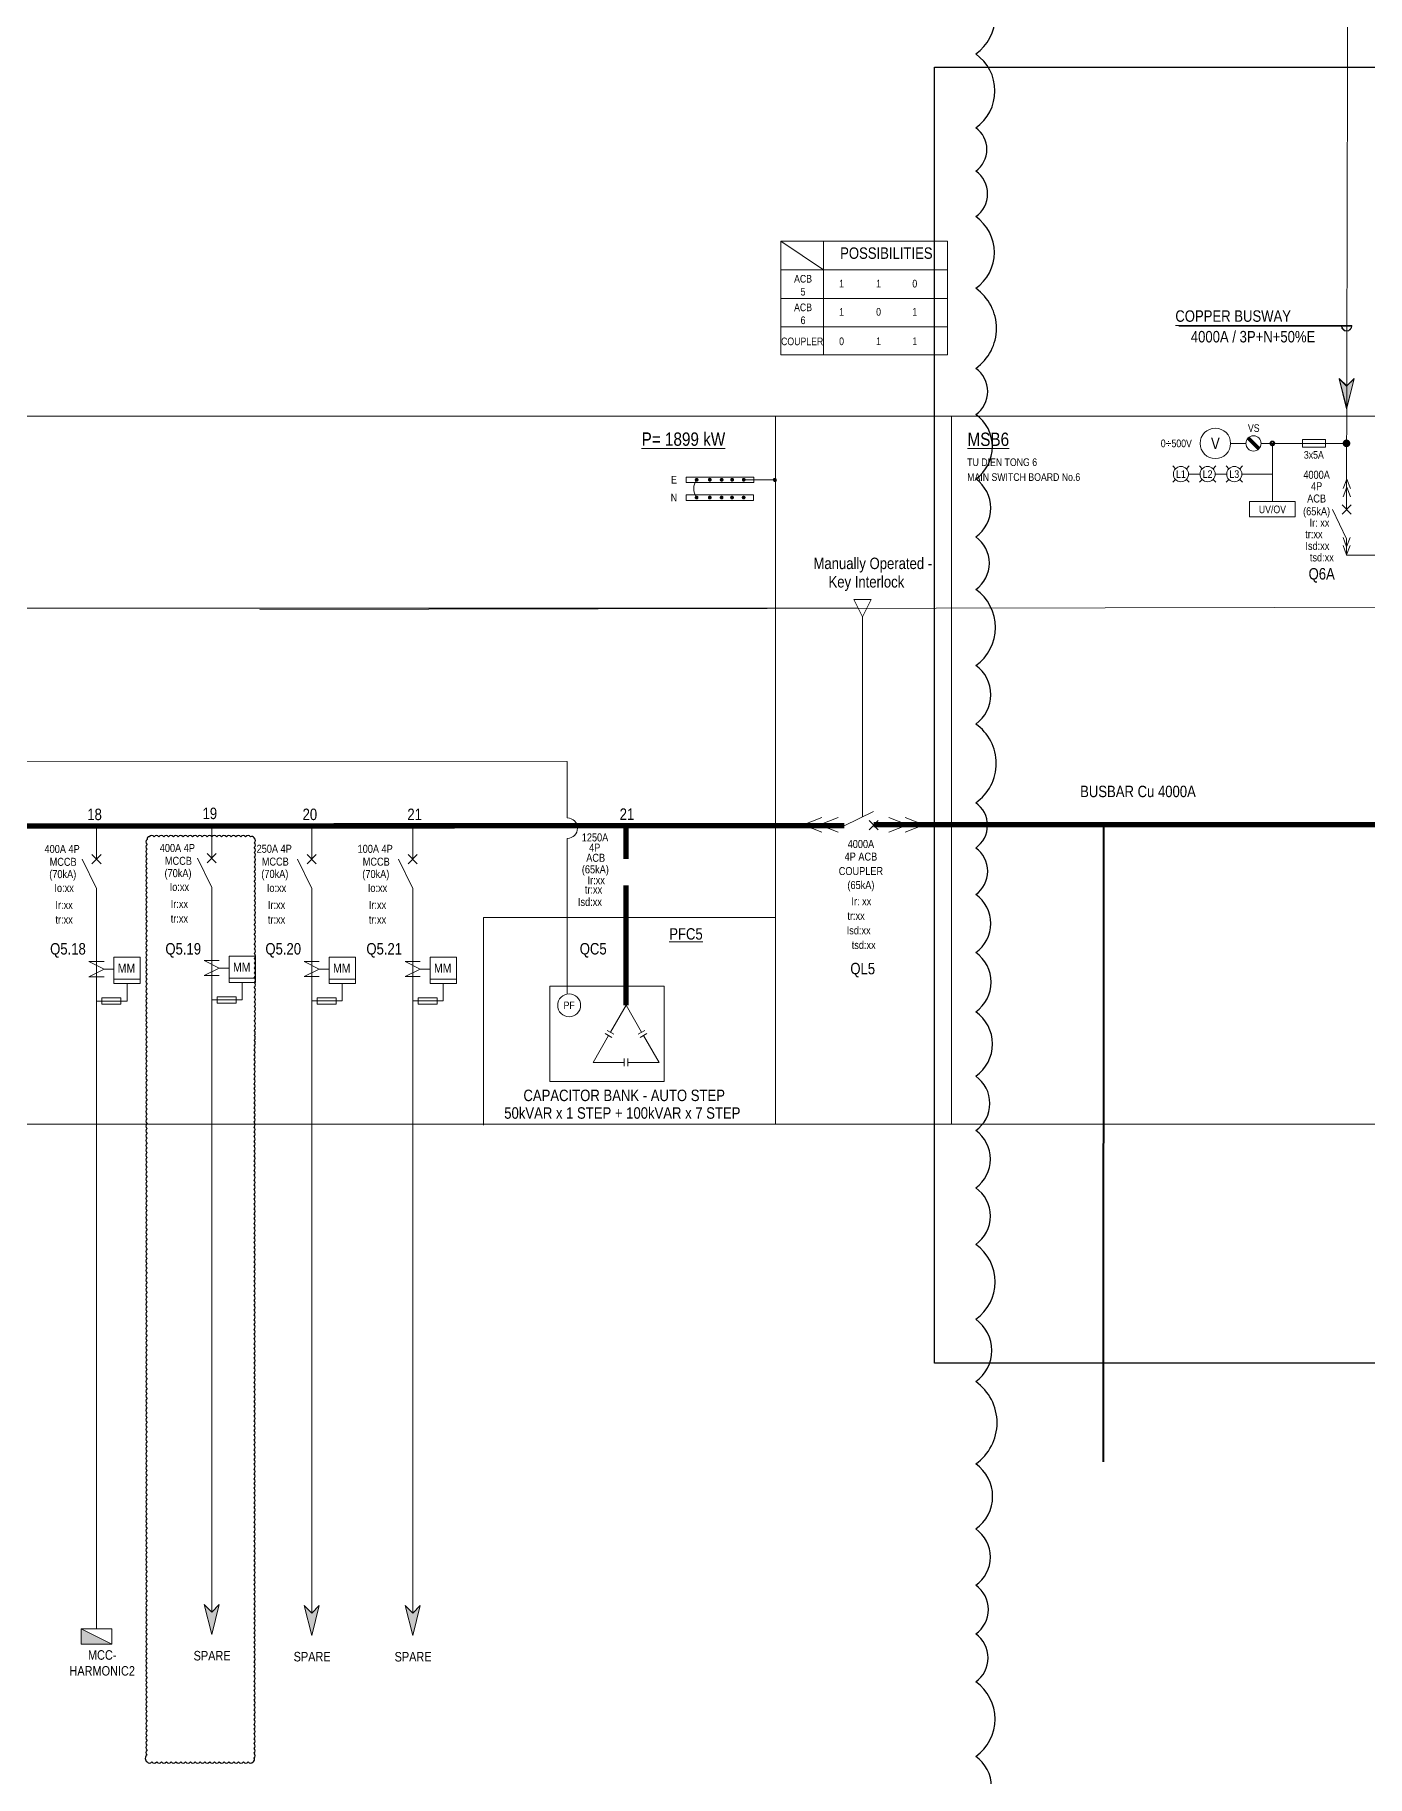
# Model space of a CAD drawing. Header units: millimetres. Extents: x -116965 to 323937, y 291661 to 566926.
# Drawn here: x -55207 to -54170, y 337399 to 338755 of the extents above; entities that cross this region are included whole.
import ezdxf
from ezdxf.enums import TextEntityAlignment as Align

# ---------------------------------------------------------------- set-up
doc = ezdxf.new("R2010")
doc.units = ezdxf.units.MM
doc.layers.get('0').update_dxf_attribs({"lineweight": 18})
doc.layers.add('HV-MV Equipment', color=4, linetype='Continuous', lineweight=9)
doc.layers.add('Text 2', color=2, linetype='Continuous')
doc.styles.add('Hel-Con', font='')
doc.styles.add('VNI-HELVE', font='')
doc.styles.add('VNI-HELVE-CONDENSE', font='')
doc.styles.get('Hel-Con').set_extended_font_data('VNI-Helve-Condense')
doc.styles.get('VNI-HELVE').set_extended_font_data('VNI-Helve-Condense')
doc.styles.get('VNI-HELVE-CONDENSE').set_extended_font_data('VNI-Helve-Condense')

# ---------------------------------------------------------------- blocks, each defined once
blk = doc.blocks.new('$N-mt3')
at = {"linetype": 'Continuous'}
blk.add_hatch(color=0, dxfattribs=at).paths.add_polyline_path([(0.25, 0), (0, 0.25), (1, 0), (0, -0.25)])
at = {"color": 0, "linetype": 'Continuous'}
blk.add_lwpolyline([(0.25, 0), (0, 0.25), (1, 0), (0, -0.25)], close=True, dxfattribs=at)
blk = doc.blocks.new('TDIEN')
blk.add_hatch(color=256).paths.add_polyline_path([(400, 0), (-400, 400), (-400, 0)])
blk.add_line((-400, 400), (400, 0))
blk.add_lwpolyline([(-400, 0), (400, 0), (400, 400), (-400, 400)], close=True)

msp = doc.modelspace()

# ---------------------------------------------------------------- linework, layer by layer
at = {"color": 3, "lineweight": -3}
msp.add_lwpolyline([(-54474.535088, 337367.634555, 0.52056705), (-54474.535088, 337414.643232, 0.52056705), (-54474.535088, 337472.670109, 0.52056705), (-54474.535088, 337510.018661, 0.52056705), (-54474.535088, 337547.908407, 0.52056705), (-54474.535088, 337591.747229, 0.52056705), (-54474.535088, 337642.400834, 0.52056705), (-54474.535088, 337706.491738, 0.52056705), (-54474.535088, 337755.043635, 0.52056705), (-54474.535088, 337813.313642, 0.52056705), (-54474.535088, 337857.536997, 0.52056705), (-54474.535088, 337902.016707, 0.52056705), (-54474.535088, 337944.4059, 0.52056705), (-54474.535088, 337994.601727, 0.52056705), (-54474.535088, 338040.712143, 0.52056705), (-54474.535088, 338085.920228, 0.52056705), (-54474.535088, 338122.121284, 0.52056705), (-54474.535088, 338157.373215, 0.52056705), (-54474.535088, 338218.687952, 0.52056705), (-54474.535088, 338264.253104, 0.52056705), (-54474.535088, 338323.520049, 0.52056705), (-54474.535088, 338364.377212, 0.52056705), (-54474.535088, 338409.545624, 0.52056705), (-54474.535088, 338459.690587, 0.52056705), (-54474.535088, 338495.718704, 0.52056705), (-54474.535088, 338558.034449, 0.52056705), (-54474.535088, 338613.877218, 0.52056705), (-54474.535088, 338649.365158, 0.52056705), (-54474.535088, 338683.053523, 0.52056705), (-54474.535088, 338740.591086, 0.52056705), (-54474.535088, 338798.299553, 0.52056705)], format="xyb", dxfattribs=at)
at = {"lineweight": -3, "ltscale": 5}
msp.add_lwpolyline([(-54506.659145, 338730.231848), (-53486.324161, 338730.231848), (-53486.324161, 337720.814071), (-54506.659145, 337720.814071)], close=True, dxfattribs=at)
at = {"layer": 'HV-MV Equipment', "ltscale": 0.001}
for p, q in [((-54630.350158, 338458.422715), (-56753.891191, 338458.630115)), ((-56753.890781, 337907.270758), (-54630.350158, 337907.089432))]:
    msp.add_line(p, q, dxfattribs=at)
at = {"layer": 'HV-MV Equipment', "lineweight": 9}
msp.add_line((-54630.350158, 338458.422715), (-54630.350158, 337907.089432), dxfattribs=at)
at = {"layer": 'HV-MV Equipment', "color": 8, "lineweight": 9}
for p, q in [((-54275.975237, 338437.263579), (-54264.103589, 338437.263579)), ((-54243.423426, 338413.358354), (-54243.423426, 338437.263579)), ((-54318.850575, 338417.555615), (-54320.949206, 338419.654246)), ((-54310.456052, 338417.555615), (-54308.357422, 338419.654246)), ((-54308.71749, 338413.358354), (-54299.813754, 338413.358354)), ((-54298.075191, 338417.555615), (-54300.173822, 338419.654246)), ((-54289.680668, 338417.555615), (-54287.582038, 338419.654246)), ((-54287.942106, 338413.358354), (-54279.03837, 338413.358354)), ((-54277.299807, 338417.555615), (-54279.398438, 338419.654246)), ((-54268.905284, 338417.555615), (-54266.806654, 338419.654246)), ((-54267.166722, 338413.358354), (-54243.423426, 338413.358354)), ((-54243.423426, 338413.358354), (-54243.408487, 338391.912061)), ((-54318.850575, 338409.161093), (-54320.949206, 338407.062462)), ((-54310.456052, 338409.161093), (-54308.357422, 338407.062462)), ((-54298.075191, 338409.161093), (-54300.173822, 338407.062462)), ((-54289.680668, 338409.161093), (-54287.582038, 338407.062462)), ((-54277.299807, 338409.161093), (-54279.398438, 338407.062462)), ((-54268.905284, 338409.161093), (-54266.806654, 338407.062462)), ((-54566.022789, 338308.976108), (-56002.483673, 338308.976108)), ((-54792.654987, 338189.441855), (-55962.109188, 338190.200265)), ((-54792.654987, 338145.552564), (-54792.654987, 338189.441855)), ((-54792.654986, 338008.506956), (-54792.654987, 338129.642427))]:
    msp.add_line(p, q, dxfattribs=at)
at = {"layer": 'HV-MV Equipment', "color": 6, "lineweight": 40}
msp.add_line((-54374.916016, 337644.141059), (-54374.843367, 338140.196119), dxfattribs=at)
at = {"layer": 'HV-MV Equipment', "color": 6, "lineweight": 9}
for points in [[(-54184.72854, 338843.769644), (-54185.60231, 338386.648525)], [(-54185.58926, 338362.992071), (-54185.58926, 338350.090653)], [(-54185.58926, 338350.090653), (-54103.690741, 338350.090653)], [(-55159.379691, 338139.433281), (-55159.379691, 338113.577241)], [(-55069.599819, 338140.213817), (-55069.599819, 338114.357777)], [(-54991.693696, 338139.468123), (-54991.693696, 338113.612083)], [(-54913.044035, 338139.407643), (-54913.044035, 338113.551603)], [(-55159.433994, 338090.564423), (-55159.368642, 337513.971271)], [(-55069.654672, 338091.346086), (-55069.589276, 337527.138392)], [(-54991.747999, 338090.599264), (-54991.682603, 337526.391571)], [(-54913.098338, 338090.538785), (-54913.032942, 337526.331091)]]:
    msp.add_lwpolyline(points, dxfattribs=at)
at = {"layer": 'HV-MV Equipment', "color": 7, "lineweight": 9}
for points in [[(-54626.373909, 338594.754315), (-54626.373909, 338506.30089)], [(-54496.401061, 338594.754315), (-54626.373909, 338594.754315)], [(-54626.373909, 338594.754315), (-54592.984899, 338572.494975)], [(-54592.984899, 338594.754315), (-54592.984899, 338506.30089)], [(-54496.401061, 338506.30089), (-54496.401061, 338594.754315)], [(-54626.373909, 338572.494975), (-54496.401061, 338572.494975)], [(-54626.373909, 338550.235635), (-54496.401061, 338550.235635)], [(-54626.373909, 338527.976295), (-54496.401061, 338527.976295)], [(-54626.373909, 338506.30089), (-54496.401061, 338506.30089)]]:
    msp.add_lwpolyline(points, dxfattribs=at)
for points, format in [([(-54189.481234, 338528.953678, 1), (-54181.566802, 338528.953678), (-54197.395666, 338528.953678), (-54318.934814, 338528.953678)], "xyb"), ([(-54189.559526, 338528.652985, 1), (-54181.645094, 338528.652985), (-54197.473958, 338528.652985), (-54316.347273, 338528.652985)], "xyb"), ([(-54402.098845, 338140.19054, 0, 1.978608, 0), (-54402.098845, 338146.126364, 0, 0, 0), (-54402.098845, 338166.184067, 0, 0, 0), (-54396.163021, 338166.184067, 0, 0, 0)], "xyseb")]:
    msp.add_lwpolyline(points, format=format, dxfattribs=at)
at = {"layer": 'HV-MV Equipment', "lineweight": 9}
for points in [[(-54630.350158, 338458.446566), (-54493.310121, 338458.446566), (-54493.310121, 337907.12346), (-54630.350158, 337907.12346)], [(-54700.190635, 338392.889183), (-54647.51847, 338392.889183), (-54647.51847, 338397.099126), (-54700.190635, 338397.099126)], [(-54717.251493, 337940.246771), (-54806.288852, 337940.246771), (-54806.288852, 338014.444571), (-54717.251493, 338014.444571)]]:
    msp.add_lwpolyline(points, close=True, dxfattribs=at)
for points in [[(-54493.310121, 338458.446566), (-53600.2631, 338458.500473), (-53600.2631, 337907.141116), (-53746.679497, 337907.12346), (-53746.679497, 337907.12346), (-54493.310121, 337907.12346), (-54493.310121, 338458.446566)], [(-54857.993751, 337906.330136), (-54857.993751, 338068.008182), (-54630.350158, 338068.008182)]]:
    msp.add_lwpolyline(points, dxfattribs=at)
at = {"layer": 'HV-MV Equipment', "color": 8, "lineweight": 9, "const_width": 2.967912}
msp.add_lwpolyline([(-54253.970504, 338433.066318), (-54262.365027, 338441.46084)], dxfattribs=at)
at = {"layer": 'HV-MV Equipment', "color": 8, "lineweight": 9}
for points in [[(-54185.784623, 338437.263579), (-54252.231941, 338437.263579)], [(-54562.712055, 338146.409672), (-54562.683888, 338302.298306)], [(-55153.492213, 338033.787045), (-55165.363861, 338033.787045), (-55153.492213, 338027.851221), (-55165.363861, 338021.915397), (-55153.492213, 338021.915397)], [(-55063.712341, 338034.56758), (-55075.583989, 338034.56758), (-55063.712341, 338028.631756), (-55075.583989, 338022.695932), (-55063.712341, 338022.695932)], [(-54985.806216, 338033.804675), (-54997.677864, 338033.804675), (-54985.806216, 338027.868851), (-54997.677864, 338021.933027), (-54985.806216, 338021.933027)], [(-54907.15594, 338033.813791), (-54919.027588, 338033.813791), (-54907.15594, 338027.877967), (-54919.027588, 338021.942143), (-54907.15594, 338021.942143)], [(-55153.492213, 338027.851221), (-55145.874918, 338027.851221)], [(-55145.869311, 338019.974933), (-55125.355103, 338019.974933)], [(-55063.712341, 338028.631756), (-55056.095047, 338028.631756)], [(-55056.089439, 338020.755469), (-55035.575231, 338020.755469)], [(-54985.806216, 338027.868851), (-54978.188921, 338027.868851)], [(-54978.183314, 338019.992563), (-54957.669106, 338019.992563)], [(-54907.15594, 338027.877967), (-54899.538645, 338027.877967)], [(-54899.533037, 338020.00168), (-54879.01883, 338020.00168)], [(-55135.612207, 338016.555899), (-55135.612207, 338002.964587), (-55159.086433, 338002.964587)], [(-55045.832335, 338017.336434), (-55045.832335, 338003.745122), (-55069.306562, 338003.745122)], [(-54967.92621, 338016.573529), (-54967.92621, 338002.982217), (-54991.400436, 338002.982217)], [(-54889.275933, 338016.582645), (-54889.275933, 338002.991333), (-54912.75016, 338002.991333)], [(-54758.987487, 337978.630815), (-54746.878029, 337999.605011)], [(-54734.768571, 337978.630815), (-54746.878029, 337999.605011)], [(-54756.417199, 337977.146859), (-54761.557774, 337980.114771)], [(-54737.338858, 337977.146859), (-54732.198284, 337980.114771)], [(-54760.471443, 337976.060527), (-54772.580901, 337955.086331)], [(-54757.901155, 337974.576571), (-54763.04173, 337977.544483)], [(-54735.854902, 337974.576571), (-54730.714328, 337977.544483)], [(-54733.284615, 337976.060527), (-54721.175157, 337955.086331)], [(-54748.361985, 337955.086331), (-54772.580901, 337955.086331)], [(-54748.361985, 337958.054243), (-54748.361985, 337952.118419)], [(-54745.394073, 337958.054243), (-54745.394073, 337952.118419)], [(-54745.394073, 337955.086331), (-54721.175157, 337955.086331)]]:
    msp.add_lwpolyline(points, dxfattribs=at)
at = {"layer": 'HV-MV Equipment', "color": 8, "lineweight": 9, "const_width": 2.967912}
for points in [[(-54242.714136, 338437.263579, 1), (-54244.198092, 338437.263579, 1)], [(-54187.190015, 338437.21179, 1), (-54184.22391, 338437.315368, 1)]]:
    msp.add_lwpolyline(points, format="xyb", close=True, dxfattribs=at)
at = {"layer": 'HV-MV Equipment', "color": 8, "lineweight": 9}
for points in [[(-54219.915611, 338440.231491), (-54219.915611, 338434.295667), (-54202.108139, 338434.295667), (-54202.108139, 338440.231491)], [(-54261.215955, 338391.899657), (-54225.60102, 338391.924465), (-54225.592751, 338380.05282), (-54261.207686, 338380.028012)], [(-55032.149347, 338308.005206), (-54110.235847, 338309.643041)], [(-54569.36169, 338315.65391), (-54556.006086, 338315.65391), (-54562.683888, 338302.298306), (-54562.683888, 338302.298306)], [(-55145.869311, 338037.070106), (-55125.355103, 338037.070106), (-55125.355103, 338016.555899), (-55145.869311, 338016.555899)], [(-55056.089439, 338037.850642), (-55035.575231, 338037.850642), (-55035.575231, 338017.336434), (-55056.089439, 338017.336434)], [(-54978.183314, 338037.087737), (-54957.669106, 338037.087737), (-54957.669106, 338016.573529), (-54978.183314, 338016.573529)], [(-54899.533037, 338037.096853), (-54879.01883, 338037.096853), (-54879.01883, 338016.582645), (-54899.533037, 338016.582645)], [(-55155.271399, 338005.437847), (-55155.271399, 338000.491327), (-55140.431839, 338000.491327), (-55140.431839, 338005.437847)], [(-55065.491527, 338006.218382), (-55065.491527, 338001.271862), (-55050.651967, 338001.271862), (-55050.651967, 338006.218382)], [(-54987.585401, 338005.455477), (-54987.585401, 338000.508957), (-54972.745841, 338000.508957), (-54972.745841, 338005.455477)], [(-54908.935125, 338005.464593), (-54908.935125, 338000.518073), (-54894.095565, 338000.518073), (-54894.095565, 338005.464593)]]:
    msp.add_lwpolyline(points, close=True, dxfattribs=at)
at = {"layer": 'HV-MV Equipment', "color": 3, "lineweight": 9}
msp.add_lwpolyline([(-54700.143161, 338406.780819), (-54647.470996, 338406.780819), (-54647.470996, 338410.990762), (-54700.143161, 338410.990762)], close=True, dxfattribs=at)
at = {"layer": 'HV-MV Equipment', "lineweight": 9}
msp.add_lwpolyline([(-54691.892427, 338408.953323, 0.3197592439), (-54691.939901, 338395.061691)], format="xyb", dxfattribs=at)
at = {"layer": 'HV-MV Equipment', "color": 3, "lineweight": 9, "const_width": 1.483956}
for points in [[(-54692.634404, 338408.953325, -1), (-54691.150448, 338408.953325, -1)], [(-54682.391769, 338408.953325, -1), (-54680.907813, 338408.953325, -1)], [(-54673.161253, 338408.953325, -1), (-54671.677297, 338408.953325, -1)], [(-54665.030942, 338408.953325, -1), (-54663.546986, 338408.953325, -1)], [(-54655.956991, 338408.953325, -1), (-54654.473035, 338408.953325, -1)], [(-54631.809483, 338408.953325, -1), (-54630.325527, 338408.953325, -1)], [(-54631.652396, 338408.656458, -1), (-54630.16844, 338408.656458, -1)]]:
    msp.add_lwpolyline(points, format="xyb", close=True, dxfattribs=at)
at = {"layer": 'HV-MV Equipment', "color": 3, "lineweight": 9}
msp.add_lwpolyline([(-54655.215013, 338408.953325), (-54630.946405, 338408.953325)], dxfattribs=at)
at = {"layer": 'HV-MV Equipment', "color": 4, "lineweight": 9}
for points in [[(-54185.505505, 338409.458029), (-54188.345272, 338402.151283)], [(-54185.505505, 338403.064624), (-54188.345272, 338395.757878)], [(-54185.505505, 338409.458029), (-54182.665738, 338402.151283)], [(-54185.505505, 338403.064624), (-54182.665738, 338395.757878)], [(-54189.192496, 338382.260806), (-54181.986023, 338389.467279)], [(-54181.986023, 338382.260806), (-54189.192496, 338389.467279)], [(-54185.58926, 338362.992071), (-54196.738979, 338385.864043)], [(-54185.58926, 338356.756224), (-54188.429027, 338364.06297)], [(-54185.58926, 338356.756224), (-54182.749493, 338364.06297)], [(-54185.58926, 338350.362819), (-54188.429027, 338357.669565)], [(-54185.58926, 338350.362819), (-54182.749493, 338357.669565)], [(-54608.960484, 338140.187788), (-54594.346992, 338145.867322)], [(-54596.173674, 338140.187788), (-54581.560182, 338145.867322)], [(-54576.896437, 338139.495014), (-54554.024465, 338150.644733)], [(-54557.627702, 338143.462321), (-54550.421229, 338136.255848)], [(-54557.627702, 338136.255848), (-54550.421229, 338143.462321)], [(-54527.603421, 338140.187788), (-54542.216913, 338145.867322)], [(-54514.816611, 338140.187788), (-54529.430103, 338145.867322)], [(-54608.960484, 338140.187788), (-54594.346992, 338134.508255)], [(-54596.173674, 338140.187788), (-54581.560182, 338134.508255)], [(-54527.603421, 338140.187788), (-54542.216913, 338134.508255)], [(-54514.816611, 338140.187788), (-54529.430103, 338134.508255)], [(-55163.03778, 338109.834286), (-55155.831307, 338117.040759)], [(-55155.831307, 338109.834286), (-55163.03778, 338117.040759)], [(-55073.257908, 338110.614821), (-55066.051435, 338117.821294)], [(-55066.051435, 338110.614821), (-55073.257908, 338117.821294)], [(-54995.351785, 338109.869128), (-54988.145312, 338117.075601)], [(-54988.145312, 338109.869128), (-54995.351785, 338117.075601)], [(-54916.702125, 338109.808648), (-54909.495652, 338117.015121)], [(-54909.495652, 338109.808648), (-54916.702125, 338117.015121)], [(-55159.434544, 338090.56555), (-55170.584263, 338113.437523)], [(-55069.654672, 338091.346086), (-55080.804391, 338114.218058)], [(-54991.748548, 338090.600392), (-55002.898268, 338113.472364)], [(-54913.098888, 338090.539912), (-54924.248607, 338113.411884)]]:
    msp.add_lwpolyline(points, dxfattribs=at)
at = {"layer": 'HV-MV Equipment', "lineweight": 9, "const_width": 1.483956}
for points in [[(-54692.681878, 338395.061689, -1), (-54691.197922, 338395.061689, -1)], [(-54682.439243, 338395.061689, -1), (-54680.955287, 338395.061689, -1)], [(-54673.208727, 338395.061689, -1), (-54671.724771, 338395.061689, -1)], [(-54665.078416, 338395.061689, -1), (-54663.59446, 338395.061689, -1)], [(-54656.004466, 338395.061689, -1), (-54654.52051, 338395.061689, -1)]]:
    msp.add_lwpolyline(points, format="xyb", close=True, dxfattribs=at)
at = {"layer": 'HV-MV Equipment', "color": 6, "const_width": 4.173626}
for points in [[(-53545.881761, 338140.196119), (-54553.928753, 338140.196119)], [(-56687.057084, 338139.025682), (-54651.125542, 338139.452341)], [(-54746.840934, 338139.4529), (-54746.840934, 338113.59686)], [(-54654.330478, 338139.476192), (-54576.896437, 338139.495014)], [(-54746.887828, 337999.588038), (-54746.899732, 338093.063697)]]:
    msp.add_lwpolyline(points, dxfattribs=at)
at = {"layer": 'HV-MV Equipment', "color": 4, "lineweight": 9}
for points in [[(-54746.899732, 338093.063697, 0, 0, 0), (-54758.049451, 338115.93567, 3.561494, 3.561494, 0)], [(-54750.502968, 338112.332433, 0, 0, 0), (-54743.296495, 338119.538906, 3.561494, 3.561494, 0)], [(-54743.296495, 338112.332433, 0, 0, 0), (-54750.502968, 338119.538906, 3.561494, 3.561494, 0)]]:
    msp.add_lwpolyline(points, format="xyseb", dxfattribs=at)
at = {"layer": 'HV-MV Equipment', "color": 8, "lineweight": 9}
msp.add_lwpolyline([(-54791.218118, 337990.699484, 0, 0, 0), (-54791.218118, 337975.859924, 0, 0, 0), (-54776.378558, 337975.859924, 4.451868, 0, 0), (-54767.474822, 337975.859924, 0, 0, 0)], format="xyseb", dxfattribs=at)
for centre, radius in [((-54287.846885, 338437.263579), 11.871648), ((-54258.167765, 338437.263579), 5.935824), ((-54314.653314, 338413.358354), 5.935824), ((-54293.87793, 338413.358354), 5.935824), ((-54273.102546, 338413.358354), 5.935824), ((-54791.218118, 337999.60322), 8.903736)]:
    msp.add_circle(centre, radius, dxfattribs=at)
msp.add_arc((-54792.656187, 338137.597496), 7.955069, 270.00864702, 89.99135298, dxfattribs=at)
at = {"layer": 'Text 2'}
msp.add_lwpolyline([(-55119.986028, 337410.321837, 0.52056705), (-55116.23408, 337410.321837, 0.52056705), (-55112.482131, 337410.321837, 0.52056705), (-55108.730182, 337410.321837, 0.52056705), (-55104.978234, 337410.321837, 0.52056705), (-55101.226285, 337410.321837, 0.52056705), (-55097.474336, 337410.321837, 0.52056705), (-55093.722388, 337410.321837, 0.52056705), (-55089.970439, 337410.321837, 0.52056705), (-55086.21849, 337410.321837, 0.52056705), (-55082.466542, 337410.321837, 0.52056705), (-55078.714593, 337410.321837, 0.52056705), (-55074.962645, 337410.321837, 0.52056705), (-55071.210696, 337410.321837, 0.52056705), (-55067.458747, 337410.321837, 0.52056705), (-55063.706799, 337410.321837, 0.52056705), (-55059.95485, 337410.321837, 0.52056705), (-55056.202901, 337410.321837, 0.52056705), (-55052.450953, 337410.321837, 0.52056705), (-55048.699004, 337410.321837, 0.52056705), (-55044.947056, 337410.321837, 0.52056705), (-55041.195107, 337410.321837, 0.52056705), (-55037.443158, 337410.321837, 0.52056705), (-55036.674075, 337413.304926, 0.52056705), (-55036.673793, 337417.056875, 0.52056705), (-55036.673511, 337420.808823, 0.52056705), (-55036.673229, 337424.560772, 0.52056705), (-55036.672948, 337428.312721, 0.52056705), (-55036.672666, 337432.064669, 0.52056705), (-55036.672384, 337435.816618, 0.52056705), (-55036.672102, 337439.568566, 0.52056705), (-55036.67182, 337443.320515, 0.52056705), (-55036.671538, 337447.072464, 0.52056705), (-55036.671257, 337450.824412, 0.52056705), (-55036.670975, 337454.576361, 0.52056705), (-55036.670693, 337458.32831, 0.52056705), (-55036.670411, 337462.080258, 0.52056705), (-55036.670129, 337465.832207, 0.52056705), (-55036.669848, 337469.584155, 0.52056705), (-55036.669566, 337473.336104, 0.52056705), (-55036.669284, 337477.088053, 0.52056705), (-55036.669002, 337480.840001, 0.52056705), (-55036.66872, 337484.59195, 0.52056705), (-55036.668438, 337488.343898, 0.52056705), (-55036.668157, 337492.095847, 0.52056705), (-55036.667875, 337495.847796, 0.52056705), (-55036.667593, 337499.599744, 0.52056705), (-55036.667311, 337503.351693, 0.52056705), (-55036.667029, 337507.103642, 0.52056705), (-55036.666748, 337510.85559, 0.52056705), (-55036.666466, 337514.607539, 0.52056705), (-55036.666184, 337518.359487, 0.52056705), (-55036.665902, 337522.111436, 0.52056705), (-55036.66562, 337525.863385, 0.52056705), (-55036.665338, 337529.615333, 0.52056705), (-55036.665057, 337533.367282, 0.52056705), (-55036.664775, 337537.11923, 0.52056705), (-55036.664493, 337540.871179, 0.52056705), (-55036.664211, 337544.623128, 0.52056705), (-55036.663929, 337548.375076, 0.52056705), (-55036.663648, 337552.127025, 0.52056705), (-55036.663366, 337555.878974, 0.52056705), (-55036.663084, 337559.630922, 0.52056705), (-55036.662802, 337563.382871, 0.52056705), (-55036.66252, 337567.134819, 0.52056705), (-55036.662239, 337570.886768, 0.52056705), (-55036.661957, 337574.638717, 0.52056705), (-55036.661675, 337578.390665, 0.52056705), (-55036.661393, 337582.142614, 0.52056705), (-55036.661111, 337585.894562, 0.52056705), (-55036.660829, 337589.646511, 0.52056705), (-55036.660548, 337593.39846, 0.52056705), (-55036.660266, 337597.150408, 0.52056705), (-55036.659984, 337600.902357, 0.52056705), (-55036.659702, 337604.654306, 0.52056705), (-55036.65942, 337608.406254, 0.52056705), (-55036.659139, 337612.158203, 0.52056705), (-55036.658857, 337615.910151, 0.52056705), (-55036.658575, 337619.6621, 0.52056705), (-55036.658293, 337623.414049, 0.52056705), (-55036.658011, 337627.165997, 0.52056705), (-55036.657729, 337630.917946, 0.52056705), (-55036.657448, 337634.669894, 0.52056705), (-55036.657166, 337638.421843, 0.52056705), (-55036.656884, 337642.173792, 0.52056705), (-55036.656602, 337645.92574, 0.52056705), (-55036.65632, 337649.677689, 0.52056705), (-55036.656039, 337653.429638, 0.52056705), (-55036.655757, 337657.181586, 0.52056705), (-55036.655475, 337660.933535, 0.52056705), (-55036.655193, 337664.685483, 0.52056705), (-55036.654911, 337668.437432, 0.52056705), (-55036.654629, 337672.189381, 0.52056705), (-55036.654348, 337675.941329, 0.52056705), (-55036.654066, 337679.693278, 0.52056705), (-55036.653784, 337683.445226, 0.52056705), (-55036.653502, 337687.197175, 0.52056705), (-55036.65322, 337690.949124, 0.52056705), (-55036.652939, 337694.701072, 0.52056705), (-55036.652657, 337698.453021, 0.52056705), (-55036.652375, 337702.20497, 0.52056705), (-55036.652093, 337705.956918, 0.52056705), (-55036.651811, 337709.708867, 0.52056705), (-55036.651529, 337713.460815, 0.52056705), (-55036.651248, 337717.212764, 0.52056705), (-55036.650966, 337720.964713, 0.52056705), (-55036.650684, 337724.716661, 0.52056705), (-55036.650402, 337728.46861, 0.52056705), (-55036.65012, 337732.220558, 0.52056705), (-55036.649839, 337735.972507, 0.52056705), (-55036.649557, 337739.724456, 0.52056705), (-55036.649275, 337743.476404, 0.52056705), (-55036.648993, 337747.228353, 0.52056705), (-55036.648711, 337750.980302, 0.52056705), (-55036.648429, 337754.73225, 0.52056705), (-55036.648148, 337758.484199, 0.52056705), (-55036.647866, 337762.236147, 0.52056705), (-55036.647584, 337765.988096, 0.52056705), (-55036.647302, 337769.740045, 0.52056705), (-55036.64702, 337773.491993, 0.52056705), (-55036.646739, 337777.243942, 0.52056705), (-55036.646457, 337780.995891, 0.52056705), (-55036.646175, 337784.747839, 0.52056705), (-55036.645893, 337788.499788, 0.52056705), (-55036.645611, 337792.251736, 0.52056705), (-55036.64533, 337796.003685, 0.52056705), (-55036.645048, 337799.755634, 0.52056705), (-55036.644766, 337803.507582, 0.52056705), (-55036.644484, 337807.259531, 0.52056705), (-55036.644202, 337811.011479, 0.52056705), (-55036.64392, 337814.763428, 0.52056705), (-55036.643639, 337818.515377, 0.52056705), (-55036.643357, 337822.267325, 0.52056705), (-55036.643075, 337826.019274, 0.52056705), (-55036.642793, 337829.771223, 0.52056705), (-55036.642511, 337833.523171, 0.52056705), (-55036.64223, 337837.27512, 0.52056705), (-55036.641948, 337841.027068, 0.52056705), (-55036.641666, 337844.779017, 0.52056705), (-55036.641384, 337848.530966, 0.52056705), (-55036.641102, 337852.282914, 0.52056705), (-55036.64082, 337856.034863, 0.52056705), (-55036.640539, 337859.786811, 0.52056705), (-55036.640257, 337863.53876, 0.52056705), (-55036.639975, 337867.290709, 0.52056705), (-55036.639693, 337871.042657, 0.52056705), (-55036.639411, 337874.794606, 0.52056705), (-55036.63913, 337878.546555, 0.52056705), (-55036.638848, 337882.298503, 0.52056705), (-55036.638566, 337886.050452, 0.52056705), (-55036.638284, 337889.8024, 0.52056705), (-55036.638002, 337893.554349, 0.52056705), (-55036.63772, 337897.306298, 0.52056705), (-55036.637439, 337901.058246, 0.52056705), (-55036.637157, 337904.810195, 0.52056705), (-55036.636875, 337908.562143, 0.52056705), (-55036.636593, 337912.314092, 0.52056705), (-55036.636311, 337916.066041, 0.52056705), (-55036.63603, 337919.817989, 0.52056705), (-55036.635748, 337923.569938, 0.52056705), (-55036.635466, 337927.321887, 0.52056705), (-55036.635184, 337931.073835, 0.52056705), (-55036.634902, 337934.825784, 0.52056705), (-55036.63462, 337938.577732, 0.52056705), (-55036.634339, 337942.329681, 0.52056705), (-55036.634057, 337946.08163, 0.52056705), (-55036.633775, 337949.833578, 0.52056705), (-55036.633493, 337953.585527, 0.52056705), (-55036.633211, 337957.337475, 0.52056705), (-55036.63293, 337961.089424, 0.52056705), (-55036.632648, 337964.841373, 0.52056705), (-55036.632366, 337968.593321, 0.52056705), (-55036.632084, 337972.34527, 0.52056705), (-55036.631802, 337976.097219, 0.52056705), (-55036.63152, 337979.849167, 0.52056705), (-55036.631239, 337983.601116, 0.52056705), (-55036.630957, 337987.353064, 0.52056705), (-55036.630675, 337991.105013, 0.52056705), (-55036.630393, 337994.856962, 0.52056705), (-55036.630111, 337998.60891, 0.52056705), (-55036.62983, 338002.360859, 0.52056705), (-55036.629548, 338006.112807, 0.52056705), (-55036.629266, 338009.864756, 0.52056705), (-55036.628984, 338013.616705, 0.52056705), (-55036.628702, 338017.368653, 0.52056705), (-55036.628421, 338021.120602, 0.52056705), (-55036.628139, 338024.872551, 0.52056705), (-55036.627857, 338028.624499, 0.52056705), (-55036.627575, 338032.376448, 0.52056705), (-55036.627293, 338036.128396, 0.52056705), (-55036.627011, 338039.880345, 0.52056705), (-55036.62673, 338043.632294, 0.52056705), (-55036.626448, 338047.384242, 0.52056705), (-55036.626166, 338051.136191, 0.52056705), (-55036.625884, 338054.888139, 0.52056705), (-55036.625602, 338058.640088, 0.52056705), (-55036.625321, 338062.392037, 0.52056705), (-55036.625039, 338066.143985, 0.52056705), (-55036.624757, 338069.895934, 0.52056705), (-55036.624475, 338073.647883, 0.52056705), (-55036.624193, 338077.399831, 0.52056705), (-55036.623911, 338081.15178, 0.52056705), (-55036.62363, 338084.903728, 0.52056705), (-55036.623348, 338088.655677, 0.52056705), (-55036.623066, 338092.407626, 0.52056705), (-55036.622784, 338096.159574, 0.52056705), (-55036.622502, 338099.911523, 0.52056705), (-55036.622221, 338103.663471, 0.52056705), (-55036.621939, 338107.41542, 0.52056705), (-55036.621657, 338111.167369, 0.52056705), (-55036.621375, 338114.919317, 0.52056705), (-55036.621093, 338118.671266, 0.52056705), (-55036.620811, 338122.423215, 0.52056705), (-55036.62053, 338126.175163, 0.52056705), (-55036.620248, 338129.927112, 0.52056705), (-55039.465059, 338130.834181, 0.52056705), (-55043.217008, 338130.834181, 0.52056705), (-55046.968956, 338130.834181, 0.52056705), (-55050.720905, 338130.834181, 0.52056705), (-55054.472854, 338130.834181, 0.52056705), (-55058.224802, 338130.834181, 0.52056705), (-55061.976751, 338130.834181, 0.52056705), (-55065.7287, 338130.834181, 0.52056705), (-55069.480648, 338130.834181, 0.52056705), (-55073.232597, 338130.834181, 0.52056705), (-55076.984545, 338130.834181, 0.52056705), (-55080.736494, 338130.834181, 0.52056705), (-55084.488443, 338130.834181, 0.52056705), (-55088.240391, 338130.834181, 0.52056705), (-55091.99234, 338130.834181, 0.52056705), (-55095.744289, 338130.834181, 0.52056705), (-55099.496237, 338130.834181, 0.52056705), (-55103.248186, 338130.834181, 0.52056705), (-55107.000134, 338130.834181, 0.52056705), (-55110.752083, 338130.834181, 0.52056705), (-55114.504032, 338130.834181, 0.52056705), (-55118.25598, 338130.834181, 0.52056705), (-55119.932065, 338128.758161, 0.52056705), (-55119.932347, 338125.006212, 0.52056705), (-55119.932629, 338121.254264, 0.52056705), (-55119.93291, 338117.502315, 0.52056705), (-55119.933192, 338113.750367, 0.52056705), (-55119.933474, 338109.998418, 0.52056705), (-55119.933756, 338106.246469, 0.52056705), (-55119.934038, 338102.494521, 0.52056705), (-55119.934319, 338098.742572, 0.52056705), (-55119.934601, 338094.990623, 0.52056705), (-55119.934883, 338091.238675, 0.52056705), (-55119.935165, 338087.486726, 0.52056705), (-55119.935447, 338083.734778, 0.52056705), (-55119.935728, 338079.982829, 0.52056705), (-55119.93601, 338076.23088, 0.52056705), (-55119.936292, 338072.478932, 0.52056705), (-55119.936574, 338068.726983, 0.52056705), (-55119.936856, 338064.975035, 0.52056705), (-55119.937138, 338061.223086, 0.52056705), (-55119.937419, 338057.471137, 0.52056705), (-55119.937701, 338053.719189, 0.52056705), (-55119.937983, 338049.96724, 0.52056705), (-55119.938265, 338046.215291, 0.52056705), (-55119.938547, 338042.463343, 0.52056705), (-55119.938828, 338038.711394, 0.52056705), (-55119.93911, 338034.959446, 0.52056705), (-55119.939392, 338031.207497, 0.52056705), (-55119.939674, 338027.455548, 0.52056705), (-55119.939956, 338023.7036, 0.52056705), (-55119.940238, 338019.951651, 0.52056705), (-55119.940519, 338016.199703, 0.52056705), (-55119.940801, 338012.447754, 0.52056705), (-55119.941083, 338008.695805, 0.52056705), (-55119.941365, 338004.943857, 0.52056705), (-55119.941647, 338001.191908, 0.52056705), (-55119.941928, 337997.439959, 0.52056705), (-55119.94221, 337993.688011, 0.52056705), (-55119.942492, 337989.936062, 0.52056705), (-55119.942774, 337986.184114, 0.52056705), (-55119.943056, 337982.432165, 0.52056705), (-55119.943338, 337978.680216, 0.52056705), (-55119.943619, 337974.928268, 0.52056705), (-55119.943901, 337971.176319, 0.52056705), (-55119.944183, 337967.424371, 0.52056705), (-55119.944465, 337963.672422, 0.52056705), (-55119.944747, 337959.920473, 0.52056705), (-55119.945028, 337956.168525, 0.52056705), (-55119.94531, 337952.416576, 0.52056705), (-55119.945592, 337948.664627, 0.52056705), (-55119.945874, 337944.912679, 0.52056705), (-55119.946156, 337941.16073, 0.52056705), (-55119.946438, 337937.408782, 0.52056705), (-55119.946719, 337933.656833, 0.52056705), (-55119.947001, 337929.904884, 0.52056705), (-55119.947283, 337926.152936, 0.52056705), (-55119.947565, 337922.400987, 0.52056705), (-55119.947847, 337918.649039, 0.52056705), (-55119.948128, 337914.89709, 0.52056705), (-55119.94841, 337911.145141, 0.52056705), (-55119.948692, 337907.393193, 0.52056705), (-55119.948974, 337903.641244, 0.52056705), (-55119.949256, 337899.889295, 0.52056705), (-55119.949538, 337896.137347, 0.52056705), (-55119.949819, 337892.385398, 0.52056705), (-55119.950101, 337888.63345, 0.52056705), (-55119.950383, 337884.881501, 0.52056705), (-55119.950665, 337881.129552, 0.52056705), (-55119.950947, 337877.377604, 0.52056705), (-55119.951228, 337873.625655, 0.52056705), (-55119.95151, 337869.873706, 0.52056705), (-55119.951792, 337866.121758, 0.52056705), (-55119.952074, 337862.369809, 0.52056705), (-55119.952356, 337858.617861, 0.52056705), (-55119.952638, 337854.865912, 0.52056705), (-55119.952919, 337851.113963, 0.52056705), (-55119.953201, 337847.362015, 0.52056705), (-55119.953483, 337843.610066, 0.52056705), (-55119.953765, 337839.858118, 0.52056705), (-55119.954047, 337836.106169, 0.52056705), (-55119.954328, 337832.35422, 0.52056705), (-55119.95461, 337828.602272, 0.52056705), (-55119.954892, 337824.850323, 0.52056705), (-55119.955174, 337821.098374, 0.52056705), (-55119.955456, 337817.346426, 0.52056705), (-55119.955737, 337813.594477, 0.52056705), (-55119.956019, 337809.842529, 0.52056705), (-55119.956301, 337806.09058, 0.52056705), (-55119.956583, 337802.338631, 0.52056705), (-55119.956865, 337798.586683, 0.52056705), (-55119.957147, 337794.834734, 0.52056705), (-55119.957428, 337791.082786, 0.52056705), (-55119.95771, 337787.330837, 0.52056705), (-55119.957992, 337783.578888, 0.52056705), (-55119.958274, 337779.82694, 0.52056705), (-55119.958556, 337776.074991, 0.52056705), (-55119.958837, 337772.323042, 0.52056705), (-55119.959119, 337768.571094, 0.52056705), (-55119.959401, 337764.819145, 0.52056705), (-55119.959683, 337761.067197, 0.52056705), (-55119.959965, 337757.315248, 0.52056705), (-55119.960247, 337753.563299, 0.52056705), (-55119.960528, 337749.811351, 0.52056705), (-55119.96081, 337746.059402, 0.52056705), (-55119.961092, 337742.307454, 0.52056705), (-55119.961374, 337738.555505, 0.52056705), (-55119.961656, 337734.803556, 0.52056705), (-55119.961937, 337731.051608, 0.52056705), (-55119.962219, 337727.299659, 0.52056705), (-55119.962501, 337723.54771, 0.52056705), (-55119.962783, 337719.795762, 0.52056705), (-55119.963065, 337716.043813, 0.52056705), (-55119.963347, 337712.291865, 0.52056705), (-55119.963628, 337708.539916, 0.52056705), (-55119.96391, 337704.787967, 0.52056705), (-55119.964192, 337701.036019, 0.52056705), (-55119.964474, 337697.28407, 0.52056705), (-55119.964756, 337693.532122, 0.52056705), (-55119.965037, 337689.780173, 0.52056705), (-55119.965319, 337686.028224, 0.52056705), (-55119.965601, 337682.276276, 0.52056705), (-55119.965883, 337678.524327, 0.52056705), (-55119.966165, 337674.772378, 0.52056705), (-55119.966447, 337671.02043, 0.52056705), (-55119.966728, 337667.268481, 0.52056705), (-55119.96701, 337663.516533, 0.52056705), (-55119.967292, 337659.764584, 0.52056705), (-55119.967574, 337656.012635, 0.52056705), (-55119.967856, 337652.260687, 0.52056705), (-55119.968137, 337648.508738, 0.52056705), (-55119.968419, 337644.75679, 0.52056705), (-55119.968701, 337641.004841, 0.52056705), (-55119.968983, 337637.252892, 0.52056705), (-55119.969265, 337633.500944, 0.52056705), (-55119.969547, 337629.748995, 0.52056705), (-55119.969828, 337625.997046, 0.52056705), (-55119.97011, 337622.245098, 0.52056705), (-55119.970392, 337618.493149, 0.52056705), (-55119.970674, 337614.741201, 0.52056705), (-55119.970956, 337610.989252, 0.52056705), (-55119.971237, 337607.237303, 0.52056705), (-55119.971519, 337603.485355, 0.52056705), (-55119.971801, 337599.733406, 0.52056705), (-55119.972083, 337595.981458, 0.52056705), (-55119.972365, 337592.229509, 0.52056705), (-55119.972646, 337588.47756, 0.52056705), (-55119.972928, 337584.725612, 0.52056705), (-55119.97321, 337580.973663, 0.52056705), (-55119.973492, 337577.221714, 0.52056705), (-55119.973774, 337573.469766, 0.52056705), (-55119.974056, 337569.717817, 0.52056705), (-55119.974337, 337565.965869, 0.52056705), (-55119.974619, 337562.21392, 0.52056705), (-55119.974901, 337558.461971, 0.52056705), (-55119.975183, 337554.710023, 0.52056705), (-55119.975465, 337550.958074, 0.52056705), (-55119.975746, 337547.206126, 0.52056705), (-55119.976028, 337543.454177, 0.52056705), (-55119.97631, 337539.702228, 0.52056705), (-55119.976592, 337535.95028, 0.52056705), (-55119.976874, 337532.198331, 0.52056705), (-55119.977156, 337528.446382, 0.52056705), (-55119.977437, 337524.694434, 0.52056705), (-55119.977719, 337520.942485, 0.52056705), (-55119.978001, 337517.190537, 0.52056705), (-55119.978283, 337513.438588, 0.52056705), (-55119.978565, 337509.686639, 0.52056705), (-55119.978846, 337505.934691, 0.52056705), (-55119.979128, 337502.182742, 0.52056705), (-55119.97941, 337498.430794, 0.52056705), (-55119.979692, 337494.678845, 0.52056705), (-55119.979974, 337490.926896, 0.52056705), (-55119.980256, 337487.174948, 0.52056705), (-55119.980537, 337483.422999, 0.52056705), (-55119.980819, 337479.67105, 0.52056705), (-55119.981101, 337475.919102, 0.52056705), (-55119.981383, 337472.167153, 0.52056705), (-55119.981665, 337468.415205, 0.52056705), (-55119.981946, 337464.663256, 0.52056705), (-55119.982228, 337460.911307, 0.52056705), (-55119.98251, 337457.159359, 0.52056705), (-55119.982792, 337453.40741, 0.52056705), (-55119.983074, 337449.655461, 0.52056705), (-55119.983356, 337445.903513, 0.52056705), (-55119.983637, 337442.151564, 0.52056705), (-55119.983919, 337438.399616, 0.52056705), (-55119.984201, 337434.647667, 0.52056705), (-55119.984483, 337430.895718, 0.52056705), (-55119.984765, 337427.14377, 0.52056705), (-55119.985046, 337423.391821, 0.52056705), (-55119.985328, 337419.639873, 0.52056705), (-55119.98561, 337415.887924, 0.52056705)], format="xyb", close=True, dxfattribs=at)

# ---------------------------------------------------------------- block references
at = {"layer": 'HV-MV Equipment', "lineweight": 9, "xscale": 23.25952605258444, "yscale": 23.25952605258444, "zscale": 23.25952605258444, "rotation": 270}
for p in [(-54185.60231, 338487.55953), (-54185.522659, 338487.857659), (-55069.589265, 337532.861885), (-54991.682592, 337532.115064), (-54913.032932, 337532.054584)]:
    msp.add_blockref('$N-mt3', p, dxfattribs=at)
at = {"layer": 'HV-MV Equipment', "lineweight": 9, "xscale": 0.02967911996493715, "yscale": 0.02967911996493715, "zscale": 0.02967911996493715}
msp.add_blockref('TDIEN', (-55159.380471, 337502.099623), dxfattribs=at)

# ---------------------------------------------------------------- texts
at = {"layer": 'HV-MV Equipment', "color": 7, "lineweight": 9}
for s, height, style, p in [('POSSIBILITIES', 8.90373599, 'Hel-Con', (-54544.129714, 338581.001102)), ('ACB', 5.935824, 'VNI-HELVE', (-54609.024696, 338562.504015)), ('1', 5.935824, 'VNI-HELVE', (-54579.003755, 338558.731712)), ('1', 5.935824, 'VNI-HELVE', (-54550.199685, 338558.731712)), ('0', 5.935824, 'VNI-HELVE', (-54521.978917, 338558.731712)), ('5', 5.935824, 'VNI-HELVE', (-54609.024696, 338552.446068)), ('ACB', 5.935824, 'VNI-HELVE', (-54609.024696, 338540.244675)), ('6', 5.935824, 'VNI-HELVE', (-54609.024696, 338530.186728)), ('1', 5.935824, 'VNI-HELVE', (-54579.003755, 338536.725497)), ('0', 5.935824, 'VNI-HELVE', (-54550.199685, 338536.725497)), ('1', 5.935824, 'VNI-HELVE', (-54521.978917, 338536.725497)), ('COUPLER', 5.935824, 'VNI-HELVE', (-54609.708684, 338513.735394)), ('0', 5.935824, 'VNI-HELVE', (-54579.003755, 338513.814024)), ('1', 5.935824, 'VNI-HELVE', (-54550.199685, 338513.814024)), ('1', 5.935824, 'VNI-HELVE', (-54521.978917, 338513.814024)), ('VS', 5.935824, 'VNI-HELVE', (-54257.954022, 338446.1958)), ('3x5A', 5.935824, 'VNI-HELVE', (-54211.154335, 338425.391931)), ('4000A', 6.2326152, 'Hel-Con', (-54209.002924, 338409.69796)), ('4P', 6.2326152, 'Hel-Con', (-54209.002924, 338400.803457)), ('(65kA)', 6.2326152, 'Hel-Con', (-54209.002924, 338381.276714)), ('ACB', 6.2326152, 'Hel-Con', (-54209.002924, 338391.2208)), ('Ir: xx', 6.2326152, 'Hel-Con', (-54206.754802, 338372.308655)), ('tr:xx', 6.2326152, 'Hel-Con', (-54211.091567, 338363.430219)), ('Isd:xx', 6.2326152, 'Hel-Con', (-54208.386238, 338354.309981)), ('tsd:xx', 6.2326152, 'Hel-Con', (-54204.920799, 338345.344646)), ('18', 8.903736, 'Hel-Con', (-55160.864427, 338143.869645)), ('19', 8.903736, 'Hel-Con', (-55071.084555, 338144.65018)), ('20', 8.903736, 'Hel-Con', (-54993.177886, 338143.879363)), ('21', 8.903736, 'Hel-Con', (-54911.560306, 338143.879363)), ('21', 8.903736, 'Hel-Con', (-54746.174746, 338144.046557)), ('1250A', 6.2326152, 'Hel-Con', (-54771.070357, 338127.256017)), ('400A 4P', 6.2326152, 'Hel-Con', (-55186.164868, 338118.253212)), ('400A 4P', 6.2326152, 'Hel-Con', (-55096.384996, 338119.033747)), ('MCCB', 6.2326152, 'Hel-Con', (-55095.568957, 338109.027587)), ('250A 4P', 6.2326152, 'Hel-Con', (-55020.950581, 338118.428951)), ('100A 4P', 6.2326152, 'Hel-Con', (-54942.300921, 338118.368471)), ('ACB', 6.2326152, 'Hel-Con', (-54770.560983, 338111.39881)), ('4P', 6.2326152, 'Hel-Con', (-54771.325082, 338119.327413)), ('4P ACB', 6.2326152, 'Hel-Con', (-54563.942404, 338112.29965)), ('4000A', 6.2326152, 'Hel-Con', (-54563.942404, 338122.124912)), ('(70kA)', 6.2326152, 'Hel-Con', (-55185.661407, 338098.665129)), ('MCCB', 6.2326152, 'Hel-Con', (-55185.348829, 338108.247051)), ('(70kA)', 6.2326152, 'Hel-Con', (-55095.881535, 338099.445665)), ('(70kA)', 6.2326152, 'Hel-Con', (-55020.44712, 338098.840869)), ('MCCB', 6.2326152, 'Hel-Con', (-55020.134541, 338108.422791)), ('(70kA)', 6.2326152, 'Hel-Con', (-54941.79746, 338098.780389)), ('MCCB', 6.2326152, 'Hel-Con', (-54941.484881, 338108.362311)), ('(65kA)', 6.2326152, 'Hel-Con', (-54770.815631, 338102.394018)), ('COUPLER', 6.2326152, 'Hel-Con', (-54563.942404, 338101.061691)), ('Io:xx', 6.2326152, 'Hel-Con', (-55184.607723, 338087.878029)), ('Io:xx', 6.2326152, 'Hel-Con', (-55094.827851, 338088.658565)), ('Io:xx', 6.2326152, 'Hel-Con', (-55019.147145, 338087.887747)), ('Io:xx', 6.2326152, 'Hel-Con', (-54940.497477, 338087.887747)), ('tr:xx', 6.2326152, 'Hel-Con', (-54772.24302, 338086.653754)), ('Ir:xx', 6.2326152, 'Hel-Con', (-54770.156482, 338093.957855)), ('(65kA)', 6.2326152, 'Hel-Con', (-54563.942404, 338090.164499)), ('Ir:xx', 6.2326152, 'Hel-Con', (-55184.607723, 338074.631449)), ('Ir:xx', 6.2326152, 'Hel-Con', (-55094.827851, 338075.411985)), ('Ir:xx', 6.2326152, 'Hel-Con', (-55019.147145, 338074.641167)), ('Ir:xx', 6.2326152, 'Hel-Con', (-54940.497477, 338074.641167)), ('Isd:xx', 6.2326152, 'Hel-Con', (-54775.035691, 338077.025025)), ('Ir: xx', 6.2326152, 'Hel-Con', (-54563.619294, 338077.488066)), ('tr:xx', 6.2326152, 'Hel-Con', (-55184.607723, 338063.236412)), ('tr:xx', 6.2326152, 'Hel-Con', (-55094.827851, 338064.016948)), ('tr:xx', 6.2326152, 'Hel-Con', (-55019.147145, 338063.24613)), ('tr:xx', 6.2326152, 'Hel-Con', (-54940.497477, 338063.24613)), ('tr:xx', 6.2326152, 'Hel-Con', (-54567.735677, 338066.168338)), ('Isd:xx', 6.2326152, 'Hel-Con', (-54565.691523, 338054.846498)), ('tsd:xx', 6.2326152, 'Hel-Con', (-54561.785291, 338043.4594)), ('CAPACITOR BANK - AUTO STEP', 8.90373599, 'Hel-Con', (-54748.333495, 337925.011329)), ('50kVAR x 1 STEP + 100kVAR x 7 STEP', 8.90373599, 'Hel-Con', (-54749.779343, 337911.27561))]:
    msp.add_text(s, height=height, dxfattribs=dict(at, style=style)).set_placement(p, align=Align.CENTER)
at = {"layer": 'HV-MV Equipment', "color": 7, "lineweight": 9, "style": 'Hel-Con'}
for s, p in [('COPPER BUSWAY', (-54228.945213, 338536.43931)), ('4000A / 3P+N+50%%%E', (-54210.018255, 338520.37149))]:
    msp.add_text(s, height=8.90373599, dxfattribs=at).set_placement(p, align=Align.MIDDLE_RIGHT)
at = {"layer": 'HV-MV Equipment', "color": 7, "lineweight": 9}
for s, height, style, p in [('%%UP= 1899 kW', 10.38769199, 'Hel-Con', (-54734.787338, 338435.394985)), ('%%UMSB6', 10.387692, 'Hel-Con', (-54480.926157, 338435.255054)), ('TU DIEN TONG 6', 5.93582399, 'VNI-HELVE-CONDENSE', (-54481.129776, 338419.642975)), ('MAIN SWITCH BOARD No.6', 5.93582399, 'VNI-HELVE-CONDENSE', (-54481.129776, 338408.039214)), ('Manually Operated -', 8.90373599, 'Hel-Con', (-54600.882671, 338339.36812)), ('Key Interlock', 8.90373599, 'Hel-Con', (-54589.16609, 338324.995159)), ('%%UPFC5', 8.903736, 'Hel-Con', (-54713.236033, 338050.770731))]:
    msp.add_text(s, height=height, dxfattribs=dict(at, style=style)).set_placement(p)
for s, height, style, p in [('V', 8.903736, 'Hel-Con', (-54287.846885, 338437.263579)), ('L1', 5.935824, 'VNI-HELVE', (-54314.653314, 338413.358354)), ('L2', 5.935824, 'VNI-HELVE', (-54293.87793, 338413.358354)), ('L3', 5.935824, 'VNI-HELVE', (-54273.102546, 338413.358354)), ('UV/OV', 5.935824, 'VNI-HELVE', (-54243.404353, 338385.976239)), ('MM', 7.1229888, 'VNI-HELVE', (-55136.028162, 338028.560366)), ('MM', 7.1229888, 'VNI-HELVE', (-55046.24829, 338029.340901)), ('MM', 7.1229888, 'VNI-HELVE', (-54968.342165, 338028.577996)), ('MM', 7.1229888, 'VNI-HELVE', (-54889.691888, 338028.587112)), ('PF', 5.935824, 'VNI-HELVE', (-54791.218118, 337999.60322))]:
    msp.add_text(s, height=height, dxfattribs=dict(at, style=style)).set_placement(p, align=Align.MIDDLE)
for s, height, style, p in [('0÷500V', 5.935824, 'VNI-HELVE', (-54330.363214, 338437.263579)), ('BUSBAR Cu 4000A', 8.90373599, 'Hel-Con', (-54393.195109, 338166.184067))]:
    msp.add_text(s, height=height, dxfattribs=dict(at, style=style)).set_placement(p, align=Align.MIDDLE_LEFT)
at = {"layer": 'HV-MV Equipment', "color": 3, "lineweight": 9, "style": 'VNI-HELVE'}
msp.add_text('E', height=5.935824, dxfattribs=at).set_placement((-54709.560086, 338405.954923), align=Align.CENTER)
at = {"layer": 'HV-MV Equipment', "lineweight": 9, "style": 'VNI-HELVE'}
msp.add_text('N', height=5.935824, dxfattribs=at).set_placement((-54709.60756, 338392.063287), align=Align.CENTER)
at = {"layer": 'HV-MV Equipment', "color": 1, "lineweight": 9, "style": 'Hel-Con'}
for s, p in [('Q6A', (-54215.224989, 338331.239689)), ('Q5.18', (-55195.501409, 338039.13585)), ('Q5.19', (-55105.721904, 338039.148989)), ('Q5.20', (-55027.815318, 338039.158019)), ('Q5.21', (-54949.165666, 338039.167135)), ('QC5', (-54782.966322, 338039.203306)), ('QL5', (-54572.190992, 338023.787115))]:
    msp.add_text(s, height=8.903736, dxfattribs=at).set_placement(p)
at = {"layer": 'HV-MV Equipment', "color": 7, "lineweight": 9, "style": 'VNI-HELVE-CONDENSE'}
for p in [(-55069.325076, 337493.049562), (-54991.418403, 337492.302741), (-54912.768743, 337492.242261)]:
    msp.add_text('SPARE', height=7.41978, dxfattribs=at).set_placement(p, align=Align.MIDDLE_CENTER)
at = {"layer": 'HV-MV Equipment', "color": 7, "lineweight": 9, "insert": (-55154.928603, 337497.318159), "char_height": 7.41978, "width": 71.29642365, "attachment_point": 2, "style": 'VNI-HELVE-CONDENSE'}
msp.add_mtext('MCC-\\PHARMONIC2', dxfattribs=at)

doc.saveas('drawing.dxf')
